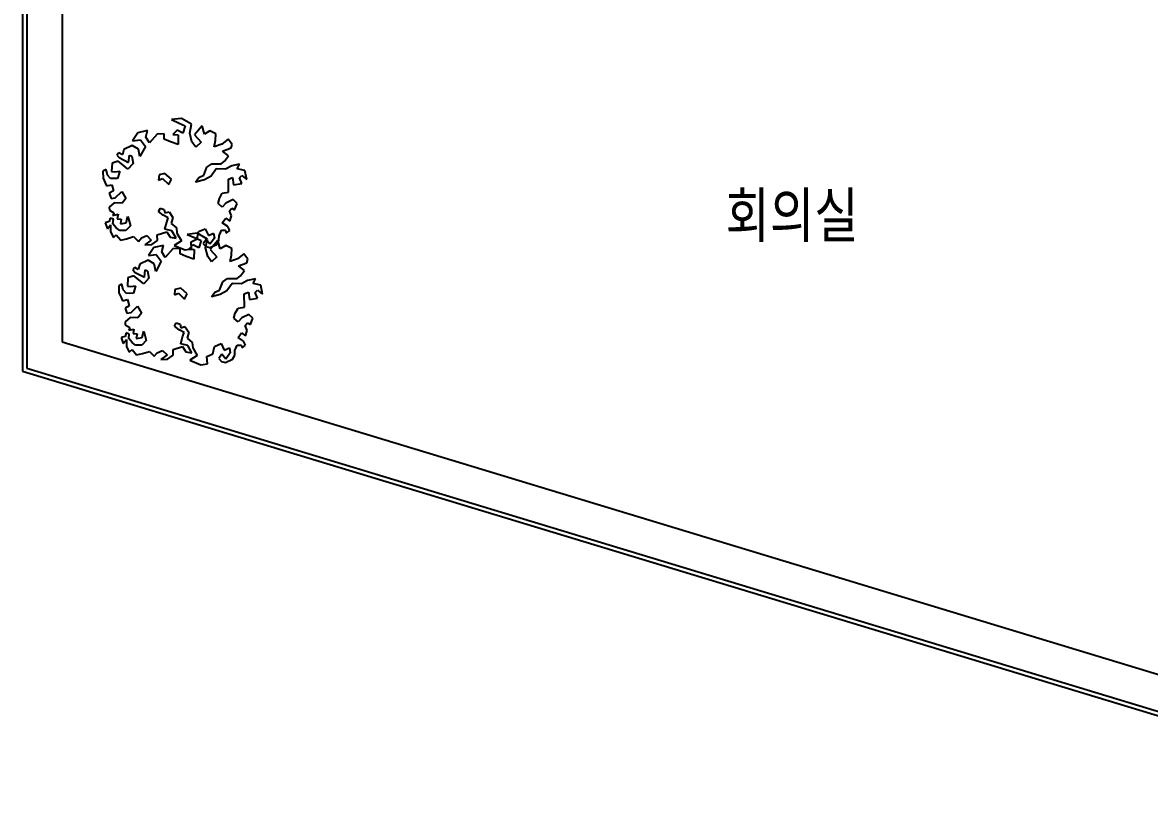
# Model space of a CAD drawing. Header units: millimetres. Extents: x 11414 to 120121, y 3637 to 81420.
# Drawn here: x 49743 to 56118, y 31482 to 35958 of the extents above; entities that cross this region are included whole.
import ezdxf
from ezdxf.enums import TextEntityAlignment as Align

# ---------------------------------------------------------------- set-up
doc = ezdxf.new("R2010")
doc.units = ezdxf.units.MM
doc.header["$LTSCALE"] = 100
doc.layers.get('0').update_dxf_attribs({"color": 251})
doc.layers.add('7', color=7, linetype='Continuous')
doc.layers.add('ARC-7$0$ARCH', color=9, linetype='Continuous')
doc.styles.add('ARC-7$0$돋움', font='')
doc.styles.add('ARC-7$0$울릉도l', font='')
doc.styles.add('GHD', font='HYWULM.TTF')
doc.styles.get('ARC-7$0$돋움').set_extended_font_data('DotumChe')
doc.styles.get('ARC-7$0$울릉도l').set_extended_font_data('Dotum')

# ---------------------------------------------------------------- blocks, each defined once
blk = doc.blocks.new('ARC-7')
at = {"layer": 'ARC-7$0$ARCH', "color": 251}
for p, q in [((630758.8, -451458.5), (630758.8, -463801)), ((630782.8, -451458.5), (630782.8, -463783.2)), ((630982.8, -451458.5), (630982.8, -463634.9)), ((631657.5, -462370.1), (631600.8, -462377.5)), ((631600.8, -462377.5), (631645.6, -462398.1)), ((631715, -462403.9), (631657.5, -462370.1)), ((631465.8, -462439.7), (631411, -462451.8)), ((631456.9, -462476.6), (631465.8, -462439.7)), ((631633.5, -462436.5), (631609.8, -462461.9)), ((631666, -462454.5), (631633.5, -462436.5)), ((631645.6, -462398.1), (631679.7, -462411.8)), ((631679.7, -462411.8), (631666, -462454.5)), ((631705, -462454.5), (631715, -462403.9)), ((631774.6, -462412.8), (631731.4, -462463.4)), ((631787.8, -462460.3), (631774.6, -462412.8)), ((631818.9, -462441.3), (631787.8, -462460.3)), ((631853.2, -462457.6), (631818.9, -462441.3)), ((631411, -462451.8), (631381.4, -462497.7)), ((631381.4, -462497.7), (631425.7, -462491.9)), ((631425.7, -462491.9), (631454.2, -462528.8)), ((631476.4, -462508.3), (631456.9, -462476.6)), ((631519.6, -462459.2), (631476.4, -462508.3)), ((631560.7, -462457.6), (631519.6, -462459.2)), ((631560.7, -462487.2), (631560.7, -462457.6)), ((631595, -462503.5), (631560.7, -462487.2)), ((631638.3, -462517.2), (631595, -462503.5)), ((631609.8, -462461.9), (631639.8, -462463.4)), ((631639.8, -462463.4), (631638.3, -462517.2)), ((631716.6, -462503.5), (631705, -462454.5)), ((631738.7, -462533.1), (631716.6, -462503.5)), ((631731.4, -462463.4), (631768.8, -462505.1)), ((631768.8, -462505.1), (631738.7, -462533.1)), ((631843.2, -462530.4), (631850.5, -462494.6)), ((631850.5, -462494.6), (631853.2, -462457.6)), ((631921.7, -462487.2), (631885.9, -462515.7)), ((631943.9, -462517.2), (631921.7, -462487.2)), ((631303.9, -462564.7), (631292.3, -462577.9)), ((631323.4, -462576.3), (631303.9, -462564.7)), ((631332.4, -462546.8), (631323.4, -462576.3)), ((631379.9, -462523), (631332.4, -462546.8)), ((631414.1, -462543.6), (631379.9, -462523)), ((631423.1, -462586.8), (631414.1, -462543.6)), ((631454.2, -462528.8), (631423.1, -462586.8)), ((631885.9, -462515.7), (631843.2, -462530.4)), ((631890.6, -462555.7), (631938.1, -462537.8)), ((631924.4, -462582.1), (631890.6, -462555.7)), ((631938.1, -462537.8), (631943.9, -462517.2)), ((631265.4, -462623.8), (631262.3, -462670.2)), ((631299.7, -462612.2), (631265.4, -462623.8)), ((631292.3, -462577.9), (631305.5, -462592.6)), ((631326.1, -462632.7), (631299.7, -462612.2)), ((631305.5, -462592.6), (631358.8, -462619.5)), ((631354.5, -462658), (631326.1, -462632.7)), ((631384.1, -462625.3), (631354.5, -462658)), ((631358.8, -462619.5), (631363.5, -462577.9)), ((631363.5, -462577.9), (631376.7, -462583.7)), ((631376.7, -462583.7), (631384.1, -462625.3)), ((631801.5, -462646.4), (631829.5, -462626.9)), ((631829.5, -462626.9), (631883.2, -462626.9)), ((631883.2, -462626.9), (631902.2, -462612.2)), ((631902.2, -462612.2), (631924.4, -462582.1)), ((631987.1, -462628.5), (631942.3, -462638.5)), ((631973.4, -462656.5), (631987.1, -462628.5)), ((631231.2, -462659.6), (631213.2, -462668.6)), ((631213.2, -462668.6), (631214.8, -462708.7)), ((631238.5, -462690.7), (631231.2, -462659.6)), ((631256.5, -462711.3), (631238.5, -462690.7)), ((631262.3, -462670.2), (631281.8, -462672.8)), ((631281.8, -462672.8), (631308.7, -462668.6)), ((631308.7, -462668.6), (631296.5, -462710.2)), ((631531.2, -462689.1), (631528, -462719.2)), ((631563.9, -462681.8), (631531.2, -462689.1)), ((631600.8, -462714.5), (631563.9, -462681.8)), ((631756.7, -462703.9), (631783.6, -462692.3)), ((631783.6, -462692.3), (631801.5, -462646.4)), ((631825.2, -462696.5), (631787.8, -462717.6)), ((631854.8, -462656.5), (631825.2, -462696.5)), ((631907, -462658), (631854.8, -462656.5)), ((631942.3, -462638.5), (631907, -462658)), ((632016.7, -462665.4), (631973.4, -462656.5)), ((631985.5, -462707.1), (631998.7, -462693.9)), ((631998.7, -462693.9), (632027.2, -462716)), ((632027.2, -462716), (632016.7, -462665.4)), ((631214.8, -462708.7), (631226.9, -462735.6)), ((631226.9, -462735.6), (631234.3, -462752.7)), ((631234.3, -462752.7), (631263.8, -462745.6)), ((631296.5, -462710.2), (631256.5, -462711.3)), ((631263.8, -462745.6), (631272.8, -462781.2)), ((631528, -462719.2), (631550.7, -462710.2)), ((631550.7, -462710.2), (631586.1, -462744)), ((631586.1, -462744), (631600.8, -462714.5)), ((631737.7, -462730.8), (631756.7, -462703.9)), ((631787.8, -462717.6), (631737.7, -462730.8)), ((631923.3, -462714.5), (631947, -462705.5)), ((631924.4, -462788.6), (631923.3, -462714.5)), ((631947, -462705.5), (631952.9, -462745.6)), ((631952.9, -462745.6), (631998.7, -462738.2)), ((631998.7, -462738.2), (631985.5, -462707.1)), ((631272.8, -462781.2), (631249.1, -462794.4)), ((631249.1, -462794.4), (631259.6, -462822.9)), ((631259.6, -462822.9), (631283.4, -462819.7)), ((631283.4, -462819.7), (631320.3, -462783.8)), ((631320.3, -462783.8), (631342.4, -462822.9)), ((631342.4, -462822.9), (631321.9, -462849.2)), ((631865.3, -462852.4), (631872.7, -462823.9)), ((631872.7, -462823.9), (631889, -462794.4)), ((631889, -462794.4), (631924.4, -462788.6)), ((631277.6, -462848.2), (631249.1, -462871.9)), ((631249.1, -462871.9), (631250.7, -462889.3)), ((631250.7, -462889.3), (631276, -462904.6)), ((631321.9, -462849.2), (631277.6, -462848.2)), ((631528, -462896.7), (631538.6, -462877.7)), ((631538.6, -462877.7), (631560.7, -462885.1)), ((631560.7, -462885.1), (631563.9, -462905.7)), ((631889, -462871.9), (631865.3, -462852.4)), ((631909.6, -462849.2), (631889, -462871.9)), ((631949.7, -462830.2), (631909.6, -462849.2)), ((631929.1, -462894), (631942.3, -462877.7)), ((631942.3, -462877.7), (631958.7, -462888.2)), ((631972.4, -462852.4), (631949.7, -462830.2)), ((631958.7, -462888.2), (631972.4, -462852.4)), ((631249.1, -462954.7), (631226.9, -462961)), ((631254.9, -462934.1), (631249.1, -462954.7)), ((631272.8, -462941.5), (631254.9, -462934.1)), ((631276, -462904.6), (631269.6, -462919.4)), ((631269.6, -462919.4), (631299.7, -462913)), ((631269.6, -462966.8), (631272.8, -462941.5)), ((631299.7, -462913), (631295, -462938.3)), ((631295, -462938.3), (631317.6, -462939.9)), ((631317.6, -462939.9), (631312.9, -462966.8)), ((631345.6, -462962.1), (631354.5, -462925.2)), ((631354.5, -462925.2), (631369.3, -462978.4)), ((631554.9, -462917.8), (631528, -462896.7)), ((631583.4, -462932.5), (631554.9, -462917.8)), ((631563.9, -462905.7), (631587.6, -462898.3)), ((631574.5, -462957.9), (631583.4, -462932.5)), ((631587.6, -462898.3), (631609.8, -462931)), ((631609.8, -462931), (631599.8, -462965.2)), ((631889, -462962.1), (631908, -462934.1)), ((631908, -462934.1), (631930.7, -462952.1)), ((631940.7, -462920.9), (631929.1, -462894)), ((631930.7, -462952.1), (631940.7, -462920.9)), ((631226.9, -462961), (631238.5, -462994.8)), ((631238.5, -462994.8), (631256.5, -462972.6)), ((631256.5, -462972.6), (631256.5, -463012.7)), ((631256.5, -463012.7), (631272.8, -463043.8)), ((631289.2, -462989), (631269.6, -462966.8)), ((631308.7, -463005.3), (631289.2, -462989)), ((631344, -463005.3), (631308.7, -463005.3)), ((631312.9, -462966.8), (631345.6, -462962.1)), ((631369.3, -462978.4), (631344, -463005.3)), ((631520.7, -463029), (631574.5, -463012.7)), ((631563.9, -462996.4), (631574.5, -462957.9)), ((631604, -463006.9), (631563.9, -462996.4)), ((631574.5, -463012.7), (631593.4, -463042.2)), ((631599.8, -462965.2), (631629.3, -462989)), ((631627.7, -463048.6), (631604, -463006.9)), ((631629.3, -462989), (631632.5, -463020.1)), ((631747.1, -463019.2), (631690.4, -463026.6)), ((631746.1, -463052.8), (631755.1, -463011.1)), ((631804.6, -463052.9), (631747.1, -463019.2)), ((631755.1, -463011.1), (631792.5, -462994.8)), ((631792.5, -462994.8), (631810.5, -463032.2)), ((631871.1, -463034.9), (631884.3, -463003.7)), ((631884.3, -463003.7), (631907, -463003.7)), ((631920.2, -462981.6), (631889, -462962.1)), ((631907, -463003.7), (631911.2, -463020.1)), ((631911.2, -463020.1), (631930.7, -463005.3)), ((631930.7, -463005.3), (631920.2, -462981.6)), ((631272.8, -463043.8), (631289.2, -463029)), ((631289.2, -463029), (631314.5, -463058.6)), ((631314.5, -463058.6), (631347.2, -463051.2)), ((631347.2, -463051.2), (631387.2, -463039.6)), ((631387.2, -463039.6), (631414.1, -463067.5)), ((631414.1, -463067.5), (631431.5, -463047)), ((631431.5, -463047), (631461.6, -463033.8)), ((631486.9, -463058.6), (631451.1, -463085.5)), ((631461.6, -463033.8), (631486.9, -463058.6)), ((631489.5, -463083.9), (631522.2, -463061.7)), ((631522.2, -463061.7), (631520.7, -463029)), ((631593.4, -463042.2), (631627.7, -463048.6)), ((631657.5, -463063.3), (631616.1, -463090.2)), ((631632.5, -463020.1), (631657.5, -463063.3)), ((631690.4, -463026.6), (631735.2, -463047.1)), ((631712.4, -463069.1), (631746.1, -463052.8)), ((631715, -463109.2), (631712.4, -463069.1)), ((631735.2, -463047.1), (631769.3, -463060.8)), ((631769.3, -463060.8), (631755.6, -463103.5)), ((631796.8, -463055.9), (631780.4, -463079.7)), ((631780.4, -463079.7), (631795.2, -463096)), ((631794.6, -463103.5), (631804.6, -463052.9)), ((631818.9, -463082.8), (631796.8, -463055.9)), ((631810.5, -463032.2), (631840, -463020.1)), ((631844.2, -463048.6), (631818.9, -463082.8)), ((631864.2, -463061.9), (631821, -463112.5)), ((631840, -463020.1), (631844.2, -463048.6)), ((631857.9, -463083.9), (631869.5, -463060.2)), ((631877.4, -463109.4), (631864.2, -463061.9)), ((631869.5, -463060.2), (631871.1, -463034.9)), ((631451.1, -463085.5), (631489.5, -463083.9)), ((631500.6, -463100.9), (631471, -463146.8)), ((631471, -463146.8), (631515.3, -463141)), ((631555.4, -463088.8), (631500.6, -463100.9)), ((631515.3, -463141), (631543.8, -463177.9)), ((631546.4, -463125.7), (631555.4, -463088.8)), ((631566, -463157.3), (631546.4, -463125.7)), ((631609.2, -463108.3), (631566, -463157.3)), ((631650.3, -463106.7), (631609.2, -463108.3)), ((631616.1, -463090.2), (631678.1, -463115)), ((631650.3, -463136.2), (631650.3, -463106.7)), ((631684.6, -463152.6), (631650.3, -463136.2)), ((631678.1, -463115), (631715, -463109.2)), ((631723.1, -463085.6), (631699.4, -463110.9)), ((631699.4, -463110.9), (631729.4, -463112.5)), ((631755.6, -463103.5), (631723.1, -463085.6)), ((631729.4, -463112.5), (631727.9, -463166.3)), ((631806.2, -463152.6), (631794.6, -463103.5)), ((631795.2, -463096), (631817.9, -463101.8)), ((631817.9, -463101.8), (631857.9, -463083.9)), ((631821, -463112.5), (631858.4, -463154.2)), ((631908.5, -463090.4), (631877.4, -463109.4)), ((631942.8, -463106.7), (631908.5, -463090.4)), ((631932.8, -463179.5), (631940.1, -463143.6)), ((631940.1, -463143.6), (631942.8, -463106.7)), ((632011.3, -463136.2), (631975.5, -463164.7)), ((632033.5, -463166.3), (632011.3, -463136.2)), ((631422, -463195.8), (631413, -463225.4)), ((631469.5, -463172.1), (631422, -463195.8)), ((631503.7, -463192.7), (631469.5, -463172.1)), ((631512.7, -463235.9), (631503.7, -463192.7)), ((631543.8, -463177.9), (631512.7, -463235.9)), ((631727.9, -463166.3), (631684.6, -463152.6)), ((631828.3, -463182.1), (631806.2, -463152.6)), ((631858.4, -463154.2), (631828.3, -463182.1)), ((631975.5, -463164.7), (631932.8, -463179.5)), ((631980.2, -463204.8), (632027.7, -463186.9)), ((632014, -463231.2), (631980.2, -463204.8)), ((632027.7, -463186.9), (632033.5, -463166.3)), ((631355, -463272.8), (631351.9, -463319.2)), ((631389.3, -463261.2), (631355, -463272.8)), ((631393.5, -463213.8), (631381.9, -463226.9)), ((631381.9, -463226.9), (631395.1, -463241.7)), ((631415.7, -463281.8), (631389.3, -463261.2)), ((631413, -463225.4), (631393.5, -463213.8)), ((631395.1, -463241.7), (631448.4, -463268.6)), ((631448.4, -463268.6), (631453.1, -463226.9)), ((631453.1, -463226.9), (631466.3, -463232.7)), ((631466.3, -463232.7), (631473.7, -463274.4)), ((631972.8, -463276), (631991.8, -463261.2)), ((631991.8, -463261.2), (632014, -463231.2)), ((631320.7, -463308.7), (631302.8, -463317.7)), ((631302.8, -463317.7), (631304.4, -463357.7)), ((631328.1, -463339.8), (631320.7, -463308.7)), ((631351.9, -463319.2), (631371.4, -463321.9)), ((631371.4, -463321.9), (631398.3, -463317.7)), ((631398.3, -463317.7), (631386.1, -463359.3)), ((631444.1, -463307.1), (631415.7, -463281.8)), ((631473.7, -463274.4), (631444.1, -463307.1)), ((631653.5, -463330.8), (631620.8, -463338.2)), ((631690.4, -463363.5), (631653.5, -463330.8)), ((631873.2, -463341.4), (631891.1, -463295.5)), ((631891.1, -463295.5), (631919, -463276)), ((631944.4, -463305.5), (631914.8, -463345.6)), ((631919, -463276), (631972.8, -463276)), ((631996.6, -463307.1), (631944.4, -463305.5)), ((632031.9, -463287.6), (631996.6, -463307.1)), ((632076.7, -463277.6), (632031.9, -463287.6)), ((632063, -463305.5), (632076.7, -463277.6)), ((632106.3, -463314.5), (632063, -463305.5)), ((632116.8, -463365.1), (632106.3, -463314.5)), ((631304.4, -463357.7), (631316.5, -463384.6)), ((631316.5, -463384.6), (631323.9, -463401.8)), ((631323.9, -463401.8), (631353.4, -463394.6)), ((631346.1, -463360.4), (631328.1, -463339.8)), ((631386.1, -463359.3), (631346.1, -463360.4)), ((631353.4, -463394.6), (631362.4, -463430.3)), ((631620.8, -463338.2), (631617.6, -463368.3)), ((631617.6, -463368.3), (631640.3, -463359.3)), ((631640.3, -463359.3), (631675.6, -463393.1)), ((631675.6, -463393.1), (631690.4, -463363.5)), ((631827.3, -463379.9), (631846.3, -463353)), ((631877.4, -463366.7), (631827.3, -463379.9)), ((631846.3, -463353), (631873.2, -463341.4)), ((631914.8, -463345.6), (631877.4, -463366.7)), ((632012.9, -463363.5), (632036.6, -463354.6)), ((632014, -463437.7), (632012.9, -463363.5)), ((632036.6, -463354.6), (632042.4, -463394.6)), ((632042.4, -463394.6), (632088.3, -463387.3)), ((632075.1, -463356.1), (632088.3, -463343)), ((632088.3, -463387.3), (632075.1, -463356.1)), ((632088.3, -463343), (632116.8, -463365.1)), ((631362.4, -463430.3), (631338.7, -463443.5)), ((631338.7, -463443.5), (631349.2, -463471.9)), ((631373, -463468.8), (631409.9, -463432.9)), ((631409.9, -463432.9), (631432, -463471.9)), ((631962.3, -463473), (631978.6, -463443.5)), ((631978.6, -463443.5), (632014, -463437.7)), ((631367.1, -463497.2), (631338.7, -463521)), ((631338.7, -463521), (631340.3, -463538.4)), ((631349.2, -463471.9), (631373, -463468.8)), ((631411.4, -463498.3), (631367.1, -463497.2)), ((631432, -463471.9), (631411.4, -463498.3)), ((631617.6, -463545.8), (631628.2, -463526.8)), ((631628.2, -463526.8), (631650.3, -463534.2)), ((631954.9, -463501.5), (631962.3, -463473)), ((631978.6, -463521), (631954.9, -463501.5)), ((631999.2, -463498.3), (631978.6, -463521)), ((632039.3, -463479.3), (631999.2, -463498.3)), ((632018.7, -463543.1), (632031.9, -463526.8)), ((632031.9, -463526.8), (632048.2, -463537.3)), ((632062, -463501.5), (632039.3, -463479.3)), ((632048.2, -463537.3), (632062, -463501.5)), ((631344.5, -463583.2), (631338.7, -463603.8)), ((631340.3, -463538.4), (631365.6, -463553.7)), ((631362.4, -463590.6), (631344.5, -463583.2)), ((631365.6, -463553.7), (631359.2, -463568.4)), ((631359.2, -463568.4), (631389.3, -463562.1)), ((631359.2, -463615.9), (631362.4, -463590.6)), ((631389.3, -463562.1), (631384.6, -463587.4)), ((631384.6, -463587.4), (631407.2, -463589)), ((631407.2, -463589), (631402.5, -463615.9)), ((631435.2, -463611.1), (631444.1, -463574.2)), ((631444.1, -463574.2), (631458.9, -463627.5)), ((631644.5, -463566.9), (631617.6, -463545.8)), ((631673, -463581.6), (631644.5, -463566.9)), ((631650.3, -463534.2), (631653.5, -463554.7)), ((631653.5, -463554.7), (631677.2, -463547.3)), ((631664, -463606.9), (631673, -463581.6)), ((631677.2, -463547.3), (631699.4, -463580)), ((631699.4, -463580), (631689.4, -463614.3)), ((631978.6, -463611.1), (631997.6, -463583.2)), ((631997.6, -463583.2), (632020.3, -463601.1)), ((632030.3, -463570), (632018.7, -463543.1)), ((632020.3, -463601.1), (632030.3, -463570)), ((630982.8, -463634.9), (638890.4, -466034.4)), ((631338.7, -463603.8), (631316.5, -463610.1)), ((631316.5, -463610.1), (631328.1, -463643.8)), ((631328.1, -463643.8), (631346.1, -463621.7)), ((631346.1, -463621.7), (631346.1, -463661.8)), ((631378.8, -463638), (631359.2, -463615.9)), ((631398.3, -463654.4), (631378.8, -463638)), ((631433.6, -463654.4), (631398.3, -463654.4)), ((631402.5, -463615.9), (631435.2, -463611.1)), ((631458.9, -463627.5), (631433.6, -463654.4)), ((631653.5, -463645.4), (631664, -463606.9)), ((631693.6, -463656), (631653.5, -463645.4)), ((631689.4, -463614.3), (631718.9, -463638)), ((631717.3, -463697.6), (631693.6, -463656)), ((631718.9, -463638), (631722.1, -463669.2)), ((631844.7, -463660.2), (631882.1, -463643.8)), ((631882.1, -463643.8), (631900.1, -463681.3)), ((631960.7, -463683.9), (631973.9, -463652.8)), ((631973.9, -463652.8), (631996.6, -463652.8)), ((632009.7, -463630.7), (631978.6, -463611.1)), ((631996.6, -463652.8), (632000.8, -463669.2)), ((632000.8, -463669.2), (632020.3, -463654.4)), ((632020.3, -463654.4), (632009.7, -463630.7)), ((631346.1, -463661.8), (631362.4, -463692.9)), ((631362.4, -463692.9), (631378.8, -463678.1)), ((631378.8, -463678.1), (631404.1, -463707.7)), ((631404.1, -463707.7), (631436.8, -463700.3)), ((631436.8, -463700.3), (631476.8, -463688.7)), ((631476.8, -463688.7), (631503.7, -463716.6)), ((631503.7, -463716.6), (631521.1, -463696)), ((631521.1, -463696), (631551.2, -463682.9)), ((631576.5, -463707.7), (631540.6, -463734.5)), ((631551.2, -463682.9), (631576.5, -463707.7)), ((631579.1, -463733), (631611.8, -463710.8)), ((631610.3, -463678.1), (631664, -463661.8)), ((631611.8, -463710.8), (631610.3, -463678.1)), ((631664, -463661.8), (631683, -463691.3)), ((631683, -463691.3), (631717.3, -463697.6)), ((631747.1, -463712.4), (631705.7, -463739.3)), ((631722.1, -463669.2), (631747.1, -463712.4)), ((631802, -463718.2), (631835.7, -463701.9)), ((631804.6, -463758.3), (631802, -463718.2)), ((631835.7, -463701.9), (631844.7, -463660.2)), ((631886.3, -463705), (631870, -463728.7)), ((631908.5, -463731.9), (631886.3, -463705)), ((631900.1, -463681.3), (631929.6, -463669.2)), ((631933.8, -463697.6), (631908.5, -463731.9)), ((631929.6, -463669.2), (631933.8, -463697.6)), ((631947.5, -463733), (631959.1, -463709.2)), ((631959.1, -463709.2), (631960.7, -463683.9)), ((630782.8, -463783.2), (638993, -466274.5)), ((631540.6, -463734.5), (631579.1, -463733)), ((631705.7, -463739.3), (631767.7, -463764.1)), ((631767.7, -463764.1), (631804.6, -463758.3)), ((631870, -463728.7), (631884.8, -463745.1)), ((631884.8, -463745.1), (631907.4, -463750.9)), ((631907.4, -463750.9), (631947.5, -463733)), ((630758.8, -463801), (639005.3, -466303.4))]:
    blk.add_line(p, q, dxfattribs=at)
at = {"color": 251, "style": 'ARC-7$0$돋움'}
for tag, p in [('X2', (601933.6, -417318.4)), ('X3', (611533.6, -417318.4)), ('X4', (621433.6, -417318.4)), ('X6', (641231.6, -417318.4)), ('X7', (651133.6, -417318.5)), ('X8', (661033.6, -417318.4)), ('X9', (667633.6, -417318.4)), ('X10', (676133.6, -417318.5)), ('X11', (683633.6, -417318.5)), ('X5', (631333.6, -417375.7))]:
    blk.add_attdef(tag, text='', height=750, dxfattribs=at).set_placement(p, align=Align.MIDDLE_CENTER)
at = {"layer": 'ARC-7$0$ARCH', "color": 251}
for tag, height, style, p in [('Y11', 450, 'ARC-7$0$울릉도l', (593382.5, -427808.5)), ('Y10', 450, 'ARC-7$0$울릉도l', (593382.5, -435308.5)), ('Y9', 450, 'ARC-7$0$울릉도l', (593382.5, -443808.5)), ('Y8', 450, 'ARC-7$0$울릉도l', (593382.5, -450408.5)), ('Y7', 450, 'ARC-7$0$울릉도l', (593382.5, -460308.5)), ('Y6', 750, 'ARC-7$0$돋움', (593382.5, -470208.5))]:
    blk.add_attdef(tag, text='', height=height, rotation=90, dxfattribs=dict(at, style=style)).set_placement(p, align=Align.MIDDLE_CENTER)

msp = doc.modelspace()

# ---------------------------------------------------------------- block references
at = {"color": 21, "linetype": 'Continuous'}
msp.add_blockref('ARC-7', (-581016.2, 497785.5, 0), dxfattribs=at)

# ---------------------------------------------------------------- texts
at = {"layer": '7', "style": 'GHD', "width": 0.8}
msp.add_text('회의실', height=250, dxfattribs=at).set_placement((53719.5, 34743.2, 0))

doc.saveas('drawing.dxf')
